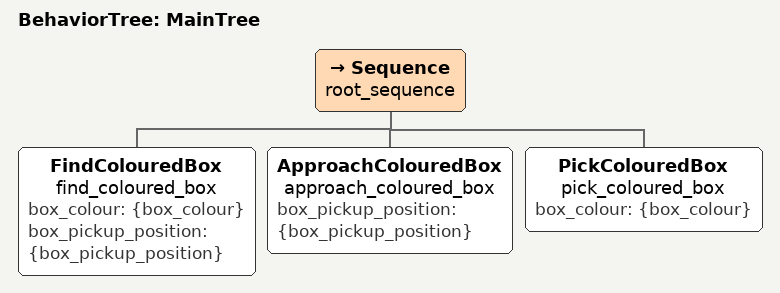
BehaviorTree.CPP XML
<root main_tree_to_execute = "MainTree" >
     <BehaviorTree ID="MainTree">
        <Sequence name="root_sequence">
            <FindColouredBox   name="find_coloured_box" box_colour="{box_colour}" box_pickup_position="{box_pickup_position}"/>
            <ApproachColouredBox    name="approach_coloured_box"  box_pickup_position="{box_pickup_position}"/>
            <PickColouredBox name="pick_coloured_box" box_colour="{box_colour}" />
        </Sequence>
     </BehaviorTree>
 </root>
